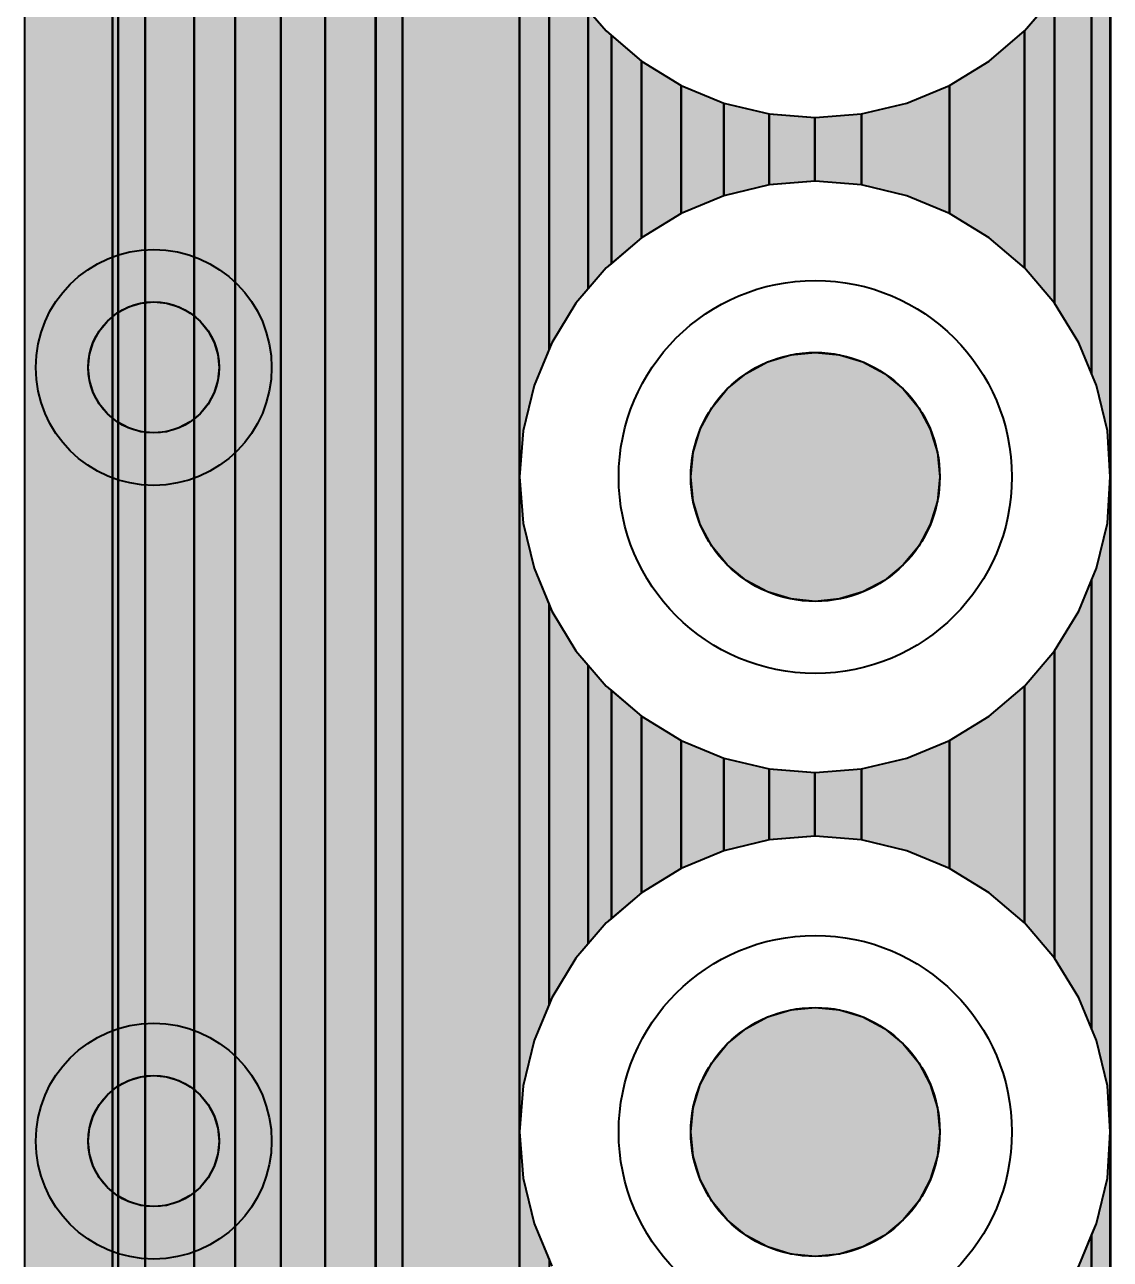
# Model space of a CAD drawing. Header units: millimetres. Extents: x 3.5 to 57, y 2.4 to 42.4.
# Drawn here: x 9.856 to 14.064, y 16.833 to 21.621 of the extents above; entities that cross this region are included whole.
import ezdxf

# ---------------------------------------------------------------- set-up
doc = ezdxf.new("R2010")
doc.units = ezdxf.units.MM
for name, color, linetype in [('bottom_copper', 7, 'Continuous'), ('bottom_silk', 7, 'Continuous'), ('drill_plated', 7, 'Continuous'), ('top_copper', 7, 'Continuous')]:
    doc.layers.add(name, color=color, linetype=linetype)

# ---------------------------------------------------------------- blocks, each defined once
blk = doc.blocks.new('Block9329')
at = {"layer": 'bottom_copper', "lineweight": 40}
for points in [[(0.9648, 0), (0.9636, 0), (0.9636, 36.618), (0.9648, 36.6333), (0.9648, 0)], [(0.9636, 17.0753), (0.953, 17.2547), (0.911, 17.4296), (0.8918, 17.476), (0.8918, 19.2146), (0.911, 19.261), (0.953, 19.4359), (0.9636, 19.6153), (0.9636, 17.0753)], [(0.8918, 17.476), (0.8422, 17.5958), (0.7482, 17.7492), (0.7482, 18.9414), (0.8422, 19.0948), (0.8918, 19.2146), (0.8918, 17.476)], [(0.7482, 17.7492), (0.6313, 17.886), (0.6313, 18.8046), (0.7482, 18.9414), (0.7482, 17.7492)], [(0.6313, 17.886), (0.4945, 18.0029), (0.3411, 18.0969), (0.3411, 18.5937), (0.4945, 18.6877), (0.6313, 18.8046), (0.6313, 17.886)], [(0.3411, 18.0969), (0.1749, 18.1657), (0, 18.2077), (0, 18.4829), (0.1749, 18.5249), (0.3411, 18.5937), (0.3411, 18.0969)], [(0, 18.2077), (-0.1794, 18.2218), (-0.1812, 18.2217), (-0.1812, 18.4689), (-0.1794, 18.4688), (0, 18.4829), (0, 18.2077)], [(0.9636, 14.5353), (0.953, 14.7147), (0.911, 14.8896), (0.8918, 14.936), (0.8918, 16.6746), (0.911, 16.721), (0.953, 16.8959), (0.9636, 17.0753), (0.9636, 14.5353)], [(0.8918, 14.936), (0.8422, 15.0558), (0.7482, 15.2092), (0.7482, 16.4014), (0.8422, 16.5548), (0.8918, 16.6746), (0.8918, 14.936)], [(0.7482, 15.2092), (0.6313, 15.346), (0.6313, 16.2646), (0.7482, 16.4014), (0.7482, 15.2092)], [(0.6313, 15.346), (0.4945, 15.4629), (0.3411, 15.5569), (0.3411, 16.0537), (0.4945, 16.1477), (0.6313, 16.2646), (0.6313, 15.346)], [(0.3411, 15.5569), (0.1749, 15.6257), (0, 15.6677), (0, 15.9429), (0.1749, 15.9849), (0.3411, 16.0537), (0.3411, 15.5569)], [(0, 15.6677), (-0.1794, 15.6818), (-0.1812, 15.6817), (-0.1812, 15.9289), (-0.1794, 15.9288), (0, 15.9429), (0, 15.6677)], [(0.9636, 11.9953), (0.953, 12.1747), (0.911, 12.3496), (0.8918, 12.396), (0.8918, 14.1346), (0.911, 14.181), (0.953, 14.3559), (0.9636, 14.5353), (0.9636, 11.9953)], [(0.8918, 12.396), (0.8422, 12.5158), (0.7482, 12.6692), (0.7482, 13.8614), (0.8422, 14.0148), (0.8918, 14.1346), (0.8918, 12.396)]]:
    blk.add_hatch(color=7, dxfattribs=at).paths.add_polyline_path(points, flags=0)
at = {"layer": 'bottom_copper', "color": 7, "lineweight": 40}
for points in [[(0.9648, 0), (0.9636, 0), (0.9636, 36.618), (0.9648, 36.6333), (0.9648, 0)], [(0.9636, 17.0753), (0.953, 17.2547), (0.911, 17.4296), (0.8918, 17.476), (0.8918, 19.2146), (0.911, 19.261), (0.953, 19.4359), (0.9636, 19.6153), (0.9636, 17.0753)], [(0.8918, 17.476), (0.8422, 17.5958), (0.7482, 17.7492), (0.7482, 18.9414), (0.8422, 19.0948), (0.8918, 19.2146), (0.8918, 17.476)], [(0.7482, 17.7492), (0.6313, 17.886), (0.6313, 18.8046), (0.7482, 18.9414), (0.7482, 17.7492)], [(0.6313, 17.886), (0.4945, 18.0029), (0.3411, 18.0969), (0.3411, 18.5937), (0.4945, 18.6877), (0.6313, 18.8046), (0.6313, 17.886)], [(0.3411, 18.0969), (0.1749, 18.1657), (0, 18.2077), (0, 18.4829), (0.1749, 18.5249), (0.3411, 18.5937), (0.3411, 18.0969)], [(0, 18.2077), (-0.1794, 18.2218), (-0.1812, 18.2217), (-0.1812, 18.4689), (-0.1794, 18.4688), (0, 18.4829), (0, 18.2077)], [(0.9636, 14.5353), (0.953, 14.7147), (0.911, 14.8896), (0.8918, 14.936), (0.8918, 16.6746), (0.911, 16.721), (0.953, 16.8959), (0.9636, 17.0753), (0.9636, 14.5353)], [(0.8918, 14.936), (0.8422, 15.0558), (0.7482, 15.2092), (0.7482, 16.4014), (0.8422, 16.5548), (0.8918, 16.6746), (0.8918, 14.936)], [(0.7482, 15.2092), (0.6313, 15.346), (0.6313, 16.2646), (0.7482, 16.4014), (0.7482, 15.2092)], [(0.6313, 15.346), (0.4945, 15.4629), (0.3411, 15.5569), (0.3411, 16.0537), (0.4945, 16.1477), (0.6313, 16.2646), (0.6313, 15.346)], [(0.3411, 15.5569), (0.1749, 15.6257), (0, 15.6677), (0, 15.9429), (0.1749, 15.9849), (0.3411, 16.0537), (0.3411, 15.5569)], [(0, 15.6677), (-0.1794, 15.6818), (-0.1812, 15.6817), (-0.1812, 15.9289), (-0.1794, 15.9288), (0, 15.9429), (0, 15.6677)], [(0.9636, 11.9953), (0.953, 12.1747), (0.911, 12.3496), (0.8918, 12.396), (0.8918, 14.1346), (0.911, 14.181), (0.953, 14.3559), (0.9636, 14.5353), (0.9636, 11.9953)], [(0.8918, 12.396), (0.8422, 12.5158), (0.7482, 12.6692), (0.7482, 13.8614), (0.8422, 14.0148), (0.8918, 14.1346), (0.8918, 12.396)]]:
    blk.add_lwpolyline(points, close=True, dxfattribs=at)
blk = doc.blocks.new('Block11541')
at = {"layer": 'bottom_copper', "lineweight": 40}
for points in [[(0, 0), (-1.9182, 0), (-1.9182, 38.9999), (0, 38.9999), (0, 0)], [(0.1143, 17.5702), (0.0561, 17.4296), (0.0141, 17.2547), (0, 17.0753), (0, 19.6153), (0.0141, 19.4359), (0.0561, 19.261), (0.1143, 19.1204), (0.1143, 17.5702)], [(0.2664, 17.8048), (0.2189, 17.7492), (0.1249, 17.5958), (0.1143, 17.5702), (0.1143, 19.1204), (0.1249, 19.0948), (0.2189, 18.9414), (0.2664, 18.8858), (0.2664, 17.8048)], [(0.4726, 18.0029), (0.3358, 17.886), (0.2664, 17.8048), (0.2664, 18.8858), (0.3358, 18.8046), (0.4726, 18.6877), (0.4726, 18.0029)], [(0.7922, 18.1657), (0.626, 18.0969), (0.4726, 18.0029), (0.4726, 18.6877), (0.626, 18.5937), (0.7922, 18.5249), (0.7922, 18.1657)], [(1.1447, 18.2217), (0.9671, 18.2077), (0.7922, 18.1657), (0.7922, 18.5249), (0.9671, 18.4829), (1.1447, 18.4689), (1.1447, 18.2217)], [(0.1143, 15.0302), (0.0561, 14.8896), (0.0141, 14.7147), (0, 14.5353), (0, 17.0753), (0.0141, 16.8959), (0.0561, 16.721), (0.1143, 16.5804), (0.1143, 15.0302)], [(0.2664, 15.2648), (0.2189, 15.2092), (0.1249, 15.0558), (0.1143, 15.0302), (0.1143, 16.5804), (0.1249, 16.5548), (0.2189, 16.4014), (0.2664, 16.3458), (0.2664, 15.2648)], [(0.4726, 15.4629), (0.3358, 15.346), (0.2664, 15.2648), (0.2664, 16.3458), (0.3358, 16.2646), (0.4726, 16.1477), (0.4726, 15.4629)], [(0.7922, 15.6257), (0.626, 15.5569), (0.4726, 15.4629), (0.4726, 16.1477), (0.626, 16.0537), (0.7922, 15.9849), (0.7922, 15.6257)], [(1.1447, 15.6817), (0.9671, 15.6677), (0.7922, 15.6257), (0.7922, 15.9849), (0.9671, 15.9429), (1.1447, 15.9289), (1.1447, 15.6817)], [(0.1143, 12.4902), (0.0561, 12.3496), (0.0141, 12.1747), (0, 11.9953), (0, 14.5353), (0.0141, 14.3559), (0.0561, 14.181), (0.1143, 14.0404), (0.1143, 12.4902)]]:
    blk.add_hatch(color=7, dxfattribs=at).paths.add_polyline_path(points, flags=0)
at = {"layer": 'bottom_copper', "color": 7, "lineweight": 40}
for points in [[(0, 0), (-1.9182, 0), (-1.9182, 38.9999), (0, 38.9999), (0, 0)], [(0.1143, 17.5702), (0.0561, 17.4296), (0.0141, 17.2547), (0, 17.0753), (0, 19.6153), (0.0141, 19.4359), (0.0561, 19.261), (0.1143, 19.1204), (0.1143, 17.5702)], [(0.2664, 17.8048), (0.2189, 17.7492), (0.1249, 17.5958), (0.1143, 17.5702), (0.1143, 19.1204), (0.1249, 19.0948), (0.2189, 18.9414), (0.2664, 18.8858), (0.2664, 17.8048)], [(0.4726, 18.0029), (0.3358, 17.886), (0.2664, 17.8048), (0.2664, 18.8858), (0.3358, 18.8046), (0.4726, 18.6877), (0.4726, 18.0029)], [(0.7922, 18.1657), (0.626, 18.0969), (0.4726, 18.0029), (0.4726, 18.6877), (0.626, 18.5937), (0.7922, 18.5249), (0.7922, 18.1657)], [(1.1447, 18.2217), (0.9671, 18.2077), (0.7922, 18.1657), (0.7922, 18.5249), (0.9671, 18.4829), (1.1447, 18.4689), (1.1447, 18.2217)], [(0.1143, 15.0302), (0.0561, 14.8896), (0.0141, 14.7147), (0, 14.5353), (0, 17.0753), (0.0141, 16.8959), (0.0561, 16.721), (0.1143, 16.5804), (0.1143, 15.0302)], [(0.2664, 15.2648), (0.2189, 15.2092), (0.1249, 15.0558), (0.1143, 15.0302), (0.1143, 16.5804), (0.1249, 16.5548), (0.2189, 16.4014), (0.2664, 16.3458), (0.2664, 15.2648)], [(0.4726, 15.4629), (0.3358, 15.346), (0.2664, 15.2648), (0.2664, 16.3458), (0.3358, 16.2646), (0.4726, 16.1477), (0.4726, 15.4629)], [(0.7922, 15.6257), (0.626, 15.5569), (0.4726, 15.4629), (0.4726, 16.1477), (0.626, 16.0537), (0.7922, 15.9849), (0.7922, 15.6257)], [(1.1447, 15.6817), (0.9671, 15.6677), (0.7922, 15.6257), (0.7922, 15.9849), (0.9671, 15.9429), (1.1447, 15.9289), (1.1447, 15.6817)], [(0.1143, 12.4902), (0.0561, 12.3496), (0.0141, 12.1747), (0, 11.9953), (0, 14.5353), (0.0141, 14.3559), (0.0561, 14.181), (0.1143, 14.0404), (0.1143, 12.4902)]]:
    blk.add_lwpolyline(points, close=True, dxfattribs=at)
blk = doc.blocks.new('Block31291')
at = {"layer": 'top_copper', "lineweight": 40}
for points in [[(1.6647, 0), (1.6635, 0), (1.6635, 36.618), (1.6647, 36.6333), (1.6647, 0)], [(1.6635, 17.0753), (1.6529, 17.2547), (1.6109, 17.4296), (1.5917, 17.476), (1.5917, 19.2146), (1.6109, 19.261), (1.6529, 19.4359), (1.6635, 19.6153), (1.6635, 17.0753)], [(1.5917, 17.476), (1.5421, 17.5958), (1.4481, 17.7492), (1.4481, 18.9414), (1.5421, 19.0948), (1.5917, 19.2146), (1.5917, 17.476)], [(1.4481, 17.7492), (1.3312, 17.886), (1.3312, 18.8046), (1.4481, 18.9414), (1.4481, 17.7492)], [(0, 18.0969), (-0.1534, 18.0029), (-0.27, 17.9033), (-0.27, 18.7873), (-0.1534, 18.6877), (0, 18.5937), (0, 18.0969)], [(1.3312, 17.886), (1.1944, 18.0029), (1.041, 18.0969), (1.041, 18.5937), (1.1944, 18.6877), (1.3312, 18.8046), (1.3312, 17.886)], [(0.3411, 18.2077), (0.1662, 18.1657), (0, 18.0969), (0, 18.5937), (0.1662, 18.5249), (0.3411, 18.4829), (0.3411, 18.2077)], [(1.041, 18.0969), (0.8748, 18.1657), (0.6999, 18.2077), (0.6999, 18.4829), (0.8748, 18.5249), (1.041, 18.5937), (1.041, 18.0969)], [(0.6999, 18.2077), (0.5205, 18.2218), (0.3411, 18.2077), (0.3411, 18.4829), (0.5205, 18.4688), (0.6999, 18.4829), (0.6999, 18.2077)], [(1.6635, 14.5353), (1.6529, 14.7147), (1.6109, 14.8896), (1.5917, 14.936), (1.5917, 16.6746), (1.6109, 16.721), (1.6529, 16.8959), (1.6635, 17.0753), (1.6635, 14.5353)], [(1.5917, 14.936), (1.5421, 15.0558), (1.4481, 15.2092), (1.4481, 16.4014), (1.5421, 16.5548), (1.5917, 16.6746), (1.5917, 14.936)], [(1.4481, 15.2092), (1.3312, 15.346), (1.3312, 16.2646), (1.4481, 16.4014), (1.4481, 15.2092)], [(0, 15.5569), (-0.1534, 15.4629), (-0.27, 15.3633), (-0.27, 16.2473), (-0.1534, 16.1477), (0, 16.0537), (0, 15.5569)], [(1.3312, 15.346), (1.1944, 15.4629), (1.041, 15.5569), (1.041, 16.0537), (1.1944, 16.1477), (1.3312, 16.2646), (1.3312, 15.346)], [(0.3411, 15.6677), (0.1662, 15.6257), (0, 15.5569), (0, 16.0537), (0.1662, 15.9849), (0.3411, 15.9429), (0.3411, 15.6677)], [(1.041, 15.5569), (0.8748, 15.6257), (0.6999, 15.6677), (0.6999, 15.9429), (0.8748, 15.9849), (1.041, 16.0537), (1.041, 15.5569)], [(0.6999, 15.6677), (0.5205, 15.6818), (0.3411, 15.6677), (0.3411, 15.9429), (0.5205, 15.9288), (0.6999, 15.9429), (0.6999, 15.6677)], [(1.6635, 11.9953), (1.6529, 12.1747), (1.6109, 12.3496), (1.5917, 12.396), (1.5917, 14.1346), (1.6109, 14.181), (1.6529, 14.3559), (1.6635, 14.5353), (1.6635, 11.9953)], [(1.5917, 12.396), (1.5421, 12.5158), (1.4481, 12.6692), (1.4481, 13.8614), (1.5421, 14.0148), (1.5917, 14.1346), (1.5917, 12.396)]]:
    blk.add_hatch(color=7, dxfattribs=at).paths.add_polyline_path(points, flags=0)
at = {"layer": 'top_copper', "color": 7, "lineweight": 40}
for points in [[(1.6647, 0), (1.6635, 0), (1.6635, 36.618), (1.6647, 36.6333), (1.6647, 0)], [(1.6635, 17.0753), (1.6529, 17.2547), (1.6109, 17.4296), (1.5917, 17.476), (1.5917, 19.2146), (1.6109, 19.261), (1.6529, 19.4359), (1.6635, 19.6153), (1.6635, 17.0753)], [(1.5917, 17.476), (1.5421, 17.5958), (1.4481, 17.7492), (1.4481, 18.9414), (1.5421, 19.0948), (1.5917, 19.2146), (1.5917, 17.476)], [(1.4481, 17.7492), (1.3312, 17.886), (1.3312, 18.8046), (1.4481, 18.9414), (1.4481, 17.7492)], [(0, 18.0969), (-0.1534, 18.0029), (-0.27, 17.9033), (-0.27, 18.7873), (-0.1534, 18.6877), (0, 18.5937), (0, 18.0969)], [(1.3312, 17.886), (1.1944, 18.0029), (1.041, 18.0969), (1.041, 18.5937), (1.1944, 18.6877), (1.3312, 18.8046), (1.3312, 17.886)], [(0.3411, 18.2077), (0.1662, 18.1657), (0, 18.0969), (0, 18.5937), (0.1662, 18.5249), (0.3411, 18.4829), (0.3411, 18.2077)], [(1.041, 18.0969), (0.8748, 18.1657), (0.6999, 18.2077), (0.6999, 18.4829), (0.8748, 18.5249), (1.041, 18.5937), (1.041, 18.0969)], [(0.6999, 18.2077), (0.5205, 18.2218), (0.3411, 18.2077), (0.3411, 18.4829), (0.5205, 18.4688), (0.6999, 18.4829), (0.6999, 18.2077)], [(1.6635, 14.5353), (1.6529, 14.7147), (1.6109, 14.8896), (1.5917, 14.936), (1.5917, 16.6746), (1.6109, 16.721), (1.6529, 16.8959), (1.6635, 17.0753), (1.6635, 14.5353)], [(1.5917, 14.936), (1.5421, 15.0558), (1.4481, 15.2092), (1.4481, 16.4014), (1.5421, 16.5548), (1.5917, 16.6746), (1.5917, 14.936)], [(1.4481, 15.2092), (1.3312, 15.346), (1.3312, 16.2646), (1.4481, 16.4014), (1.4481, 15.2092)], [(0, 15.5569), (-0.1534, 15.4629), (-0.27, 15.3633), (-0.27, 16.2473), (-0.1534, 16.1477), (0, 16.0537), (0, 15.5569)], [(1.3312, 15.346), (1.1944, 15.4629), (1.041, 15.5569), (1.041, 16.0537), (1.1944, 16.1477), (1.3312, 16.2646), (1.3312, 15.346)], [(0.3411, 15.6677), (0.1662, 15.6257), (0, 15.5569), (0, 16.0537), (0.1662, 15.9849), (0.3411, 15.9429), (0.3411, 15.6677)], [(1.041, 15.5569), (0.8748, 15.6257), (0.6999, 15.6677), (0.6999, 15.9429), (0.8748, 15.9849), (1.041, 16.0537), (1.041, 15.5569)], [(0.6999, 15.6677), (0.5205, 15.6818), (0.3411, 15.6677), (0.3411, 15.9429), (0.5205, 15.9288), (0.6999, 15.9429), (0.6999, 15.6677)], [(1.6635, 11.9953), (1.6529, 12.1747), (1.6109, 12.3496), (1.5917, 12.396), (1.5917, 14.1346), (1.6109, 14.181), (1.6529, 14.3559), (1.6635, 14.5353), (1.6635, 11.9953)], [(1.5917, 12.396), (1.5421, 12.5158), (1.4481, 12.6692), (1.4481, 13.8614), (1.5421, 14.0148), (1.5917, 14.1346), (1.5917, 12.396)]]:
    blk.add_lwpolyline(points, close=True, dxfattribs=at)
blk = doc.blocks.new('Block33803')
at = {"layer": 'top_copper', "lineweight": 40}
for points in [[(0, 0), (-0.3406, 0), (-0.3406, 38.9999), (0, 38.9999), (0, 0)], [(0.0216, 2.065), (0.0071, 2.0046), (0, 1.9149), (0, 38.9999), (0.0216, 38.9999), (0.0216, 2.065)], [(0.127, 3.5757), (0.0817, 3.5019), (0.0486, 3.4219), (0.0284, 3.3377), (0.0216, 3.2514), (0.0216, 38.9999), (0.127, 38.9999), (0.127, 3.5757)], [(0.3159, 3.7388), (0.249, 3.6977), (0.1832, 3.6415), (0.127, 3.5757), (0.127, 38.9999), (0.3159, 38.9999), (0.3159, 3.7388)], [(0.4758, 3.7936), (0.4028, 3.7761), (0.3228, 3.743), (0.316, 3.7388), (0.3159, 38.9999), (0.4758, 38.9999), (0.4758, 3.7936)], [(0.6529, 3.7968), (0.5733, 3.8031), (0.487, 3.7963), (0.4758, 3.7936), (0.4758, 38.9999), (0.6529, 38.9999), (0.6529, 3.7968)], [(0.8238, 3.743), (0.7438, 3.7761), (0.6596, 3.7963), (0.6529, 3.7968), (0.6529, 38.9999), (0.8238, 38.9999), (0.8238, 3.743)], [(1.0196, 3.5757), (0.9634, 3.6415), (0.8976, 3.6977), (0.8238, 3.743), (0.8238, 38.9999), (1.0196, 38.9999), (1.0196, 3.5757)], [(1.1238, 3.2514), (1.1219, 3.2749), (1.1182, 3.3377), (1.098, 3.4219), (1.0649, 3.5019), (1.0196, 3.5757), (1.0196, 38.9999), (1.1238, 38.9999), (1.1238, 3.2514)], [(1.5776, 2.4068), (1.1238, 2.4068), (1.1238, 38.9999), (1.5776, 38.9999), (1.5776, 2.4068)], [(1.6919, 17.5702), (1.6337, 17.4296), (1.5917, 17.2547), (1.5776, 17.0753), (1.5776, 19.6153), (1.5917, 19.4359), (1.6337, 19.261), (1.6919, 19.1204), (1.6919, 17.5702)], [(1.844, 17.8048), (1.7965, 17.7492), (1.7025, 17.5958), (1.6919, 17.5702), (1.6919, 19.1204), (1.7025, 19.0948), (1.7965, 18.9414), (1.844, 18.8858), (1.844, 17.8048)], [(1.9336, 17.9033), (1.9134, 17.886), (1.844, 17.8048), (1.844, 18.8858), (1.9134, 18.8046), (1.9336, 18.7873), (1.9336, 17.9033)], [(1.6919, 15.0302), (1.6337, 14.8896), (1.5917, 14.7147), (1.5776, 14.5353), (1.5776, 17.0753), (1.5917, 16.8959), (1.6337, 16.721), (1.6919, 16.5804), (1.6919, 15.0302)], [(1.844, 15.2648), (1.7965, 15.2092), (1.7025, 15.0558), (1.6919, 15.0302), (1.6919, 16.5804), (1.7025, 16.5548), (1.7965, 16.4014), (1.844, 16.3458), (1.844, 15.2648)], [(1.9336, 15.3633), (1.9134, 15.346), (1.844, 15.2648), (1.844, 16.3458), (1.9134, 16.2646), (1.9336, 16.2473), (1.9336, 15.3633)], [(1.6919, 12.4902), (1.6337, 12.3496), (1.5917, 12.1747), (1.5776, 11.9953), (1.5776, 14.5353), (1.5917, 14.3559), (1.6337, 14.181), (1.6919, 14.0404), (1.6919, 12.4902)]]:
    blk.add_hatch(color=7, dxfattribs=at).paths.add_polyline_path(points, flags=0)
at = {"layer": 'top_copper', "color": 7, "lineweight": 40}
for points in [[(0, 0), (-0.3406, 0), (-0.3406, 38.9999), (0, 38.9999), (0, 0)], [(0.0216, 2.065), (0.0071, 2.0046), (0, 1.9149), (0, 38.9999), (0.0216, 38.9999), (0.0216, 2.065)], [(0.127, 3.5757), (0.0817, 3.5019), (0.0486, 3.4219), (0.0284, 3.3377), (0.0216, 3.2514), (0.0216, 38.9999), (0.127, 38.9999), (0.127, 3.5757)], [(0.3159, 3.7388), (0.249, 3.6977), (0.1832, 3.6415), (0.127, 3.5757), (0.127, 38.9999), (0.3159, 38.9999), (0.3159, 3.7388)], [(0.4758, 3.7936), (0.4028, 3.7761), (0.3228, 3.743), (0.316, 3.7388), (0.3159, 38.9999), (0.4758, 38.9999), (0.4758, 3.7936)], [(0.6529, 3.7968), (0.5733, 3.8031), (0.487, 3.7963), (0.4758, 3.7936), (0.4758, 38.9999), (0.6529, 38.9999), (0.6529, 3.7968)], [(0.8238, 3.743), (0.7438, 3.7761), (0.6596, 3.7963), (0.6529, 3.7968), (0.6529, 38.9999), (0.8238, 38.9999), (0.8238, 3.743)], [(1.0196, 3.5757), (0.9634, 3.6415), (0.8976, 3.6977), (0.8238, 3.743), (0.8238, 38.9999), (1.0196, 38.9999), (1.0196, 3.5757)], [(1.1238, 3.2514), (1.1219, 3.2749), (1.1182, 3.3377), (1.098, 3.4219), (1.0649, 3.5019), (1.0196, 3.5757), (1.0196, 38.9999), (1.1238, 38.9999), (1.1238, 3.2514)], [(1.5776, 2.4068), (1.1238, 2.4068), (1.1238, 38.9999), (1.5776, 38.9999), (1.5776, 2.4068)], [(1.6919, 17.5702), (1.6337, 17.4296), (1.5917, 17.2547), (1.5776, 17.0753), (1.5776, 19.6153), (1.5917, 19.4359), (1.6337, 19.261), (1.6919, 19.1204), (1.6919, 17.5702)], [(1.844, 17.8048), (1.7965, 17.7492), (1.7025, 17.5958), (1.6919, 17.5702), (1.6919, 19.1204), (1.7025, 19.0948), (1.7965, 18.9414), (1.844, 18.8858), (1.844, 17.8048)], [(1.9336, 17.9033), (1.9134, 17.886), (1.844, 17.8048), (1.844, 18.8858), (1.9134, 18.8046), (1.9336, 18.7873), (1.9336, 17.9033)], [(1.6919, 15.0302), (1.6337, 14.8896), (1.5917, 14.7147), (1.5776, 14.5353), (1.5776, 17.0753), (1.5917, 16.8959), (1.6337, 16.721), (1.6919, 16.5804), (1.6919, 15.0302)], [(1.844, 15.2648), (1.7965, 15.2092), (1.7025, 15.0558), (1.6919, 15.0302), (1.6919, 16.5804), (1.7025, 16.5548), (1.7965, 16.4014), (1.844, 16.3458), (1.844, 15.2648)], [(1.9336, 15.3633), (1.9134, 15.346), (1.844, 15.2648), (1.844, 16.3458), (1.9134, 16.2646), (1.9336, 16.2473), (1.9336, 15.3633)], [(1.6919, 12.4902), (1.6337, 12.3496), (1.5917, 12.1747), (1.5776, 11.9953), (1.5776, 14.5353), (1.5917, 14.3559), (1.6337, 14.181), (1.6919, 14.0404), (1.6919, 12.4902)]]:
    blk.add_lwpolyline(points, close=True, dxfattribs=at)

msp = doc.modelspace()

# ---------------------------------------------------------------- hatches: boundary and pattern name
at = {"layer": 'bottom_copper', "lineweight": 40}
for points in [[(10.6047, 20.2421), (10.5903, 20.1945), (10.5668, 20.1506), (10.5352, 20.1121), (10.4967, 20.0805), (10.4528, 20.057), (10.4052, 20.0426), (10.3556, 20.0377), (10.306, 20.0426), (10.2584, 20.057), (10.2145, 20.0805), (10.176, 20.1121), (10.1444, 20.1506), (10.1209, 20.1945), (10.1065, 20.2421), (10.1016, 20.2917), (10.1065, 20.3413), (10.1209, 20.3889), (10.1444, 20.4328), (10.176, 20.4713), (10.2145, 20.5029), (10.2584, 20.5264), (10.306, 20.5408), (10.3556, 20.5457), (10.4052, 20.5408), (10.4528, 20.5264), (10.4967, 20.5029), (10.5352, 20.4713), (10.5668, 20.4328), (10.5903, 20.3889), (10.6047, 20.3413), (10.6096, 20.2917), (10.6047, 20.2421)], [(13.3936, 19.7729), (13.3662, 19.6824), (13.3216, 19.599), (13.2615, 19.5259), (13.1884, 19.4658), (13.105, 19.4212), (13.0145, 19.3938), (12.9203, 19.3845), (12.8261, 19.3938), (12.7356, 19.4212), (12.6522, 19.4658), (12.5791, 19.5259), (12.519, 19.599), (12.4744, 19.6824), (12.447, 19.7729), (12.4377, 19.8671), (12.447, 19.9613), (12.4744, 20.0518), (12.519, 20.1352), (12.5791, 20.2083), (12.6522, 20.2684), (12.7356, 20.313), (12.8261, 20.3404), (12.9203, 20.3497), (13.0145, 20.3404), (13.105, 20.313), (13.1884, 20.2684), (13.2615, 20.2083), (13.3216, 20.1352), (13.3662, 20.0518), (13.3936, 19.9613), (13.4029, 19.8671), (13.3936, 19.7729)], [(13.3936, 17.2329), (13.3662, 17.1424), (13.3216, 17.059), (13.2615, 16.9859), (13.1884, 16.9258), (13.105, 16.8812), (13.0145, 16.8538), (12.9203, 16.8445), (12.8261, 16.8538), (12.7356, 16.8812), (12.6522, 16.9258), (12.5791, 16.9859), (12.519, 17.059), (12.4744, 17.1424), (12.447, 17.2329), (12.4377, 17.3271), (12.447, 17.4213), (12.4744, 17.5118), (12.519, 17.5952), (12.5791, 17.6683), (12.6522, 17.7284), (12.7356, 17.773), (12.8261, 17.8004), (12.9203, 17.8097), (13.0145, 17.8004), (13.105, 17.773), (13.1884, 17.7284), (13.2615, 17.6683), (13.3216, 17.5952), (13.3662, 17.5118), (13.3936, 17.4213), (13.4029, 17.3271), (13.3936, 17.2329)], [(10.6047, 17.2421), (10.5903, 17.1945), (10.5668, 17.1506), (10.5352, 17.1121), (10.4967, 17.0805), (10.4528, 17.057), (10.4052, 17.0426), (10.3556, 17.0377), (10.306, 17.0426), (10.2584, 17.057), (10.2145, 17.0805), (10.176, 17.1121), (10.1444, 17.1506), (10.1209, 17.1945), (10.1065, 17.2421), (10.1016, 17.2917), (10.1065, 17.3413), (10.1209, 17.3889), (10.1444, 17.4328), (10.176, 17.4713), (10.2145, 17.5029), (10.2584, 17.5264), (10.306, 17.5408), (10.3556, 17.5457), (10.4052, 17.5408), (10.4528, 17.5264), (10.4967, 17.5029), (10.5352, 17.4713), (10.5668, 17.4328), (10.5903, 17.3889), (10.6047, 17.3413), (10.6096, 17.2917), (10.6047, 17.2421)]]:
    msp.add_hatch(color=7, dxfattribs=at).paths.add_polyline_path(points, flags=0)
at = {"layer": 'drill_plated', "lineweight": 40}
for points in [[(10.6047, 20.2421), (10.5903, 20.1945), (10.5668, 20.1506), (10.5352, 20.1121), (10.4967, 20.0805), (10.4528, 20.057), (10.4052, 20.0426), (10.3556, 20.0377), (10.306, 20.0426), (10.2584, 20.057), (10.2145, 20.0805), (10.176, 20.1121), (10.1444, 20.1506), (10.1209, 20.1945), (10.1065, 20.2421), (10.1016, 20.2917), (10.1065, 20.3413), (10.1209, 20.3889), (10.1444, 20.4328), (10.176, 20.4713), (10.2145, 20.5029), (10.2584, 20.5264), (10.306, 20.5408), (10.3556, 20.5457), (10.4052, 20.5408), (10.4528, 20.5264), (10.4967, 20.5029), (10.5352, 20.4713), (10.5668, 20.4328), (10.5903, 20.3889), (10.6047, 20.3413), (10.6096, 20.2917), (10.6047, 20.2421)], [(13.3936, 19.7729), (13.3662, 19.6824), (13.3216, 19.599), (13.2615, 19.5259), (13.1884, 19.4658), (13.105, 19.4212), (13.0145, 19.3938), (12.9203, 19.3845), (12.8261, 19.3938), (12.7356, 19.4212), (12.6522, 19.4658), (12.5791, 19.5259), (12.519, 19.599), (12.4744, 19.6824), (12.447, 19.7729), (12.4377, 19.8671), (12.447, 19.9613), (12.4744, 20.0518), (12.519, 20.1352), (12.5791, 20.2083), (12.6522, 20.2684), (12.7356, 20.313), (12.8261, 20.3404), (12.9203, 20.3497), (13.0145, 20.3404), (13.105, 20.313), (13.1884, 20.2684), (13.2615, 20.2083), (13.3216, 20.1352), (13.3662, 20.0518), (13.3936, 19.9613), (13.4029, 19.8671), (13.3936, 19.7729)], [(13.3936, 17.2329), (13.3662, 17.1424), (13.3216, 17.059), (13.2615, 16.9859), (13.1884, 16.9258), (13.105, 16.8812), (13.0145, 16.8538), (12.9203, 16.8445), (12.8261, 16.8538), (12.7356, 16.8812), (12.6522, 16.9258), (12.5791, 16.9859), (12.519, 17.059), (12.4744, 17.1424), (12.447, 17.2329), (12.4377, 17.3271), (12.447, 17.4213), (12.4744, 17.5118), (12.519, 17.5952), (12.5791, 17.6683), (12.6522, 17.7284), (12.7356, 17.773), (12.8261, 17.8004), (12.9203, 17.8097), (13.0145, 17.8004), (13.105, 17.773), (13.1884, 17.7284), (13.2615, 17.6683), (13.3216, 17.5952), (13.3662, 17.5118), (13.3936, 17.4213), (13.4029, 17.3271), (13.3936, 17.2329)], [(10.6047, 17.2421), (10.5903, 17.1945), (10.5668, 17.1506), (10.5352, 17.1121), (10.4967, 17.0805), (10.4528, 17.057), (10.4052, 17.0426), (10.3556, 17.0377), (10.306, 17.0426), (10.2584, 17.057), (10.2145, 17.0805), (10.176, 17.1121), (10.1444, 17.1506), (10.1209, 17.1945), (10.1065, 17.2421), (10.1016, 17.2917), (10.1065, 17.3413), (10.1209, 17.3889), (10.1444, 17.4328), (10.176, 17.4713), (10.2145, 17.5029), (10.2584, 17.5264), (10.306, 17.5408), (10.3556, 17.5457), (10.4052, 17.5408), (10.4528, 17.5264), (10.4967, 17.5029), (10.5352, 17.4713), (10.5668, 17.4328), (10.5903, 17.3889), (10.6047, 17.3413), (10.6096, 17.2917), (10.6047, 17.2421)]]:
    msp.add_hatch(color=7, dxfattribs=at).paths.add_polyline_path(points, flags=0)
at = {"layer": 'top_copper', "lineweight": 40}
for points in [[(10.6047, 20.2421), (10.5903, 20.1945), (10.5668, 20.1506), (10.5352, 20.1121), (10.4967, 20.0805), (10.4528, 20.057), (10.4052, 20.0426), (10.3556, 20.0377), (10.306, 20.0426), (10.2584, 20.057), (10.2145, 20.0805), (10.176, 20.1121), (10.1444, 20.1506), (10.1209, 20.1945), (10.1065, 20.2421), (10.1016, 20.2917), (10.1065, 20.3413), (10.1209, 20.3889), (10.1444, 20.4328), (10.176, 20.4713), (10.2145, 20.5029), (10.2584, 20.5264), (10.306, 20.5408), (10.3556, 20.5457), (10.4052, 20.5408), (10.4528, 20.5264), (10.4967, 20.5029), (10.5352, 20.4713), (10.5668, 20.4328), (10.5903, 20.3889), (10.6047, 20.3413), (10.6096, 20.2917), (10.6047, 20.2421)], [(13.3936, 19.7729), (13.3662, 19.6824), (13.3216, 19.599), (13.2615, 19.5259), (13.1884, 19.4658), (13.105, 19.4212), (13.0145, 19.3938), (12.9203, 19.3845), (12.8261, 19.3938), (12.7356, 19.4212), (12.6522, 19.4658), (12.5791, 19.5259), (12.519, 19.599), (12.4744, 19.6824), (12.447, 19.7729), (12.4377, 19.8671), (12.447, 19.9613), (12.4744, 20.0518), (12.519, 20.1352), (12.5791, 20.2083), (12.6522, 20.2684), (12.7356, 20.313), (12.8261, 20.3404), (12.9203, 20.3497), (13.0145, 20.3404), (13.105, 20.313), (13.1884, 20.2684), (13.2615, 20.2083), (13.3216, 20.1352), (13.3662, 20.0518), (13.3936, 19.9613), (13.4029, 19.8671), (13.3936, 19.7729)], [(13.3936, 17.2329), (13.3662, 17.1424), (13.3216, 17.059), (13.2615, 16.9859), (13.1884, 16.9258), (13.105, 16.8812), (13.0145, 16.8538), (12.9203, 16.8445), (12.8261, 16.8538), (12.7356, 16.8812), (12.6522, 16.9258), (12.5791, 16.9859), (12.519, 17.059), (12.4744, 17.1424), (12.447, 17.2329), (12.4377, 17.3271), (12.447, 17.4213), (12.4744, 17.5118), (12.519, 17.5952), (12.5791, 17.6683), (12.6522, 17.7284), (12.7356, 17.773), (12.8261, 17.8004), (12.9203, 17.8097), (13.0145, 17.8004), (13.105, 17.773), (13.1884, 17.7284), (13.2615, 17.6683), (13.3216, 17.5952), (13.3662, 17.5118), (13.3936, 17.4213), (13.4029, 17.3271), (13.3936, 17.2329)], [(10.6047, 17.2421), (10.5903, 17.1945), (10.5668, 17.1506), (10.5352, 17.1121), (10.4967, 17.0805), (10.4528, 17.057), (10.4052, 17.0426), (10.3556, 17.0377), (10.306, 17.0426), (10.2584, 17.057), (10.2145, 17.0805), (10.176, 17.1121), (10.1444, 17.1506), (10.1209, 17.1945), (10.1065, 17.2421), (10.1016, 17.2917), (10.1065, 17.3413), (10.1209, 17.3889), (10.1444, 17.4328), (10.176, 17.4713), (10.2145, 17.5029), (10.2584, 17.5264), (10.306, 17.5408), (10.3556, 17.5457), (10.4052, 17.5408), (10.4528, 17.5264), (10.4967, 17.5029), (10.5352, 17.4713), (10.5668, 17.4328), (10.5903, 17.3889), (10.6047, 17.3413), (10.6096, 17.2917), (10.6047, 17.2421)]]:
    msp.add_hatch(color=7, dxfattribs=at).paths.add_polyline_path(points, flags=0)

# ---------------------------------------------------------------- linework, layer by layer
at = {"layer": 'bottom_copper', "color": 7, "lineweight": 40}
for p, q in [((9.8556, 2.7918), (9.8556, 41.7917)), ((11.9927, 21.7332), (12.1096, 21.5964)), ((13.731, 21.5964), (13.8479, 21.7332)), ((12.1096, 21.5964), (12.2464, 21.4795)), ((13.5942, 21.4795), (13.731, 21.5964)), ((12.2464, 21.4795), (12.3998, 21.3855)), ((13.4408, 21.3855), (13.5942, 21.4795)), ((12.3998, 21.3855), (12.566, 21.3167)), ((13.2746, 21.3167), (13.4408, 21.3855)), ((12.566, 21.3167), (12.7409, 21.2747)), ((13.0997, 21.2747), (13.2746, 21.3167)), ((12.7409, 21.2747), (12.9185, 21.2607)), ((12.9185, 21.0135), (12.9185, 21.2607)), ((12.9185, 21.2607), (12.9203, 21.2606)), ((12.9185, 21.2607), (12.9185, 21.0135)), ((12.9203, 21.2606), (13.0997, 21.2747)), ((12.7409, 20.9995), (12.566, 20.9575)), ((12.9185, 21.0135), (12.7409, 20.9995)), ((12.9203, 21.0136), (12.9185, 21.0135)), ((13.0997, 20.9995), (12.9203, 21.0136)), ((13.2746, 20.9575), (13.0997, 20.9995)), ((12.566, 20.9575), (12.3998, 20.8887)), ((13.4408, 20.8887), (13.2746, 20.9575)), ((12.3998, 20.8887), (12.2464, 20.7947)), ((13.5942, 20.7947), (13.4408, 20.8887)), ((12.2464, 20.7947), (12.1096, 20.6778)), ((13.731, 20.6778), (13.5942, 20.7947)), ((12.1096, 20.6778), (11.9927, 20.541)), ((13.8479, 20.541), (13.731, 20.6778)), ((11.9927, 20.541), (11.8987, 20.3876)), ((13.9419, 20.3876), (13.8479, 20.541)), ((11.8987, 20.3876), (11.8299, 20.2214)), ((14.0107, 20.2214), (13.9419, 20.3876)), ((11.8299, 20.2214), (11.7879, 20.0465)), ((14.0527, 20.0465), (14.0107, 20.2214)), ((11.7879, 20.0465), (11.7738, 19.8671)), ((14.0633, 19.8671), (14.0527, 20.0465)), ((11.7738, 19.8671), (11.7879, 19.6877)), ((14.0527, 19.6877), (14.0633, 19.8671)), ((11.7879, 19.6877), (11.8299, 19.5128)), ((14.0107, 19.5128), (14.0527, 19.6877)), ((11.8299, 19.5128), (11.8987, 19.3466)), ((13.9419, 19.3466), (14.0107, 19.5128)), ((11.8987, 19.3466), (11.9927, 19.1932)), ((13.8479, 19.1932), (13.9419, 19.3466)), ((11.9927, 19.1932), (12.1096, 19.0564)), ((13.731, 19.0564), (13.8479, 19.1932)), ((12.1096, 19.0564), (12.2464, 18.9395)), ((13.5942, 18.9395), (13.731, 19.0564)), ((12.2464, 18.9395), (12.3998, 18.8455)), ((13.4408, 18.8455), (13.5942, 18.9395)), ((12.3998, 18.8455), (12.566, 18.7767)), ((13.2746, 18.7767), (13.4408, 18.8455)), ((12.566, 18.7767), (12.7409, 18.7347)), ((13.0997, 18.7347), (13.2746, 18.7767)), ((12.7409, 18.7347), (12.9185, 18.7207)), ((12.9185, 18.4735), (12.9185, 18.7207)), ((12.9185, 18.7207), (12.9203, 18.7206)), ((12.9185, 18.7207), (12.9185, 18.4735)), ((12.9203, 18.7206), (13.0997, 18.7347)), ((12.7409, 18.4595), (12.566, 18.4175)), ((12.9185, 18.4735), (12.7409, 18.4595)), ((12.9203, 18.4736), (12.9185, 18.4735)), ((13.0997, 18.4595), (12.9203, 18.4736)), ((13.2746, 18.4175), (13.0997, 18.4595)), ((12.566, 18.4175), (12.3998, 18.3487)), ((13.4408, 18.3487), (13.2746, 18.4175)), ((12.3998, 18.3487), (12.2464, 18.2547)), ((13.5942, 18.2547), (13.4408, 18.3487)), ((12.2464, 18.2547), (12.1096, 18.1378)), ((13.731, 18.1378), (13.5942, 18.2547)), ((12.1096, 18.1378), (11.9927, 18.001)), ((13.8479, 18.001), (13.731, 18.1378)), ((11.9927, 18.001), (11.8987, 17.8476)), ((13.9419, 17.8476), (13.8479, 18.001)), ((11.8987, 17.8476), (11.8299, 17.6814)), ((14.0107, 17.6814), (13.9419, 17.8476)), ((11.8299, 17.6814), (11.7879, 17.5065)), ((14.0527, 17.5065), (14.0107, 17.6814)), ((11.7879, 17.5065), (11.7738, 17.3271)), ((14.0633, 17.3271), (14.0527, 17.5065)), ((11.7738, 17.3271), (11.7879, 17.1477)), ((14.0527, 17.1477), (14.0633, 17.3271)), ((11.7879, 17.1477), (11.8299, 16.9728)), ((14.0107, 16.9728), (14.0527, 17.1477)), ((11.8299, 16.9728), (11.8987, 16.8066)), ((13.9419, 16.8066), (14.0107, 16.9728))]:
    msp.add_line(p, q, dxfattribs=at)
for points in [[(10.6047, 20.2421), (10.5903, 20.1945), (10.5668, 20.1506), (10.5352, 20.1121), (10.4967, 20.0805), (10.4528, 20.057), (10.4052, 20.0426), (10.3556, 20.0377), (10.306, 20.0426), (10.2584, 20.057), (10.2145, 20.0805), (10.176, 20.1121), (10.1444, 20.1506), (10.1209, 20.1945), (10.1065, 20.2421), (10.1016, 20.2917), (10.1065, 20.3413), (10.1209, 20.3889), (10.1444, 20.4328), (10.176, 20.4713), (10.2145, 20.5029), (10.2584, 20.5264), (10.306, 20.5408), (10.3556, 20.5457), (10.4052, 20.5408), (10.4528, 20.5264), (10.4967, 20.5029), (10.5352, 20.4713), (10.5668, 20.4328), (10.5903, 20.3889), (10.6047, 20.3413), (10.6096, 20.2917), (10.6047, 20.2421)], [(13.3936, 19.7729), (13.3662, 19.6824), (13.3216, 19.599), (13.2615, 19.5259), (13.1884, 19.4658), (13.105, 19.4212), (13.0145, 19.3938), (12.9203, 19.3845), (12.8261, 19.3938), (12.7356, 19.4212), (12.6522, 19.4658), (12.5791, 19.5259), (12.519, 19.599), (12.4744, 19.6824), (12.447, 19.7729), (12.4377, 19.8671), (12.447, 19.9613), (12.4744, 20.0518), (12.519, 20.1352), (12.5791, 20.2083), (12.6522, 20.2684), (12.7356, 20.313), (12.8261, 20.3404), (12.9203, 20.3497), (13.0145, 20.3404), (13.105, 20.313), (13.1884, 20.2684), (13.2615, 20.2083), (13.3216, 20.1352), (13.3662, 20.0518), (13.3936, 19.9613), (13.4029, 19.8671), (13.3936, 19.7729)], [(13.3936, 17.2329), (13.3662, 17.1424), (13.3216, 17.059), (13.2615, 16.9859), (13.1884, 16.9258), (13.105, 16.8812), (13.0145, 16.8538), (12.9203, 16.8445), (12.8261, 16.8538), (12.7356, 16.8812), (12.6522, 16.9258), (12.5791, 16.9859), (12.519, 17.059), (12.4744, 17.1424), (12.447, 17.2329), (12.4377, 17.3271), (12.447, 17.4213), (12.4744, 17.5118), (12.519, 17.5952), (12.5791, 17.6683), (12.6522, 17.7284), (12.7356, 17.773), (12.8261, 17.8004), (12.9203, 17.8097), (13.0145, 17.8004), (13.105, 17.773), (13.1884, 17.7284), (13.2615, 17.6683), (13.3216, 17.5952), (13.3662, 17.5118), (13.3936, 17.4213), (13.4029, 17.3271), (13.3936, 17.2329)], [(10.6047, 17.2421), (10.5903, 17.1945), (10.5668, 17.1506), (10.5352, 17.1121), (10.4967, 17.0805), (10.4528, 17.057), (10.4052, 17.0426), (10.3556, 17.0377), (10.306, 17.0426), (10.2584, 17.057), (10.2145, 17.0805), (10.176, 17.1121), (10.1444, 17.1506), (10.1209, 17.1945), (10.1065, 17.2421), (10.1016, 17.2917), (10.1065, 17.3413), (10.1209, 17.3889), (10.1444, 17.4328), (10.176, 17.4713), (10.2145, 17.5029), (10.2584, 17.5264), (10.306, 17.5408), (10.3556, 17.5457), (10.4052, 17.5408), (10.4528, 17.5264), (10.4967, 17.5029), (10.5352, 17.4713), (10.5668, 17.4328), (10.5903, 17.3889), (10.6047, 17.3413), (10.6096, 17.2917), (10.6047, 17.2421)]]:
    msp.add_lwpolyline(points, close=True, dxfattribs=at)
for centre, major_axis in [((10.3556, 20.2917), (0.4572, 0)), ((12.9203, 19.8671), (0.762, 0)), ((10.3556, 20.2917), (0.254, 0)), ((12.9203, 19.8671), (0.4826, 0)), ((12.9203, 17.3271), (0.762, 0)), ((12.9203, 17.3271), (0.4826, 0)), ((10.3556, 17.2917), (0.4572, 0)), ((10.3556, 17.2917), (0.254, 0))]:
    msp.add_ellipse(centre, major_axis=major_axis, ratio=1, dxfattribs=at)
at = {"layer": 'bottom_silk', "color": 7, "lineweight": 40}
msp.add_line((11.2185, 3.3571), (11.2185, 41.4571), dxfattribs=at)
at = {"layer": 'drill_plated', "color": 7, "lineweight": 40}
for points in [[(10.6047, 20.2421), (10.5903, 20.1945), (10.5668, 20.1506), (10.5352, 20.1121), (10.4967, 20.0805), (10.4528, 20.057), (10.4052, 20.0426), (10.3556, 20.0377), (10.306, 20.0426), (10.2584, 20.057), (10.2145, 20.0805), (10.176, 20.1121), (10.1444, 20.1506), (10.1209, 20.1945), (10.1065, 20.2421), (10.1016, 20.2917), (10.1065, 20.3413), (10.1209, 20.3889), (10.1444, 20.4328), (10.176, 20.4713), (10.2145, 20.5029), (10.2584, 20.5264), (10.306, 20.5408), (10.3556, 20.5457), (10.4052, 20.5408), (10.4528, 20.5264), (10.4967, 20.5029), (10.5352, 20.4713), (10.5668, 20.4328), (10.5903, 20.3889), (10.6047, 20.3413), (10.6096, 20.2917), (10.6047, 20.2421)], [(13.3936, 19.7729), (13.3662, 19.6824), (13.3216, 19.599), (13.2615, 19.5259), (13.1884, 19.4658), (13.105, 19.4212), (13.0145, 19.3938), (12.9203, 19.3845), (12.8261, 19.3938), (12.7356, 19.4212), (12.6522, 19.4658), (12.5791, 19.5259), (12.519, 19.599), (12.4744, 19.6824), (12.447, 19.7729), (12.4377, 19.8671), (12.447, 19.9613), (12.4744, 20.0518), (12.519, 20.1352), (12.5791, 20.2083), (12.6522, 20.2684), (12.7356, 20.313), (12.8261, 20.3404), (12.9203, 20.3497), (13.0145, 20.3404), (13.105, 20.313), (13.1884, 20.2684), (13.2615, 20.2083), (13.3216, 20.1352), (13.3662, 20.0518), (13.3936, 19.9613), (13.4029, 19.8671), (13.3936, 19.7729)], [(13.3936, 17.2329), (13.3662, 17.1424), (13.3216, 17.059), (13.2615, 16.9859), (13.1884, 16.9258), (13.105, 16.8812), (13.0145, 16.8538), (12.9203, 16.8445), (12.8261, 16.8538), (12.7356, 16.8812), (12.6522, 16.9258), (12.5791, 16.9859), (12.519, 17.059), (12.4744, 17.1424), (12.447, 17.2329), (12.4377, 17.3271), (12.447, 17.4213), (12.4744, 17.5118), (12.519, 17.5952), (12.5791, 17.6683), (12.6522, 17.7284), (12.7356, 17.773), (12.8261, 17.8004), (12.9203, 17.8097), (13.0145, 17.8004), (13.105, 17.773), (13.1884, 17.7284), (13.2615, 17.6683), (13.3216, 17.5952), (13.3662, 17.5118), (13.3936, 17.4213), (13.4029, 17.3271), (13.3936, 17.2329)], [(10.6047, 17.2421), (10.5903, 17.1945), (10.5668, 17.1506), (10.5352, 17.1121), (10.4967, 17.0805), (10.4528, 17.057), (10.4052, 17.0426), (10.3556, 17.0377), (10.306, 17.0426), (10.2584, 17.057), (10.2145, 17.0805), (10.176, 17.1121), (10.1444, 17.1506), (10.1209, 17.1945), (10.1065, 17.2421), (10.1016, 17.2917), (10.1065, 17.3413), (10.1209, 17.3889), (10.1444, 17.4328), (10.176, 17.4713), (10.2145, 17.5029), (10.2584, 17.5264), (10.306, 17.5408), (10.3556, 17.5457), (10.4052, 17.5408), (10.4528, 17.5264), (10.4967, 17.5029), (10.5352, 17.4713), (10.5668, 17.4328), (10.5903, 17.3889), (10.6047, 17.3413), (10.6096, 17.2917), (10.6047, 17.2421)]]:
    msp.add_lwpolyline(points, close=True, dxfattribs=at)
for centre, major_axis in [((10.3556, 20.2917), (0.254, 0)), ((12.9203, 19.8671), (0.4826, 0)), ((12.9203, 17.3271), (0.4826, 0)), ((10.3556, 17.2917), (0.254, 0))]:
    msp.add_ellipse(centre, major_axis=major_axis, ratio=1, dxfattribs=at)
at = {"layer": 'top_copper', "color": 7, "lineweight": 40}
for p, q in [((9.8556, 2.7918), (9.8556, 41.7917)), ((11.9927, 21.7332), (12.1096, 21.5964)), ((13.731, 21.5964), (13.8479, 21.7332)), ((12.1096, 21.5964), (12.1298, 21.5791)), ((13.5942, 21.4795), (13.731, 21.5964)), ((12.1298, 20.6951), (12.1298, 21.5791)), ((12.1298, 21.5791), (12.2464, 21.4795)), ((12.1298, 21.5791), (12.1298, 20.6951)), ((12.2464, 21.4795), (12.3998, 21.3855)), ((13.4408, 21.3855), (13.5942, 21.4795)), ((12.3998, 21.3855), (12.566, 21.3167)), ((13.2746, 21.3167), (13.4408, 21.3855)), ((12.566, 21.3167), (12.7409, 21.2747)), ((13.0997, 21.2747), (13.2746, 21.3167)), ((12.7409, 21.2747), (12.9203, 21.2606)), ((12.9203, 21.2606), (13.0997, 21.2747)), ((12.7409, 20.9995), (12.566, 20.9575)), ((12.9203, 21.0136), (12.7409, 20.9995)), ((13.0997, 20.9995), (12.9203, 21.0136)), ((13.2746, 20.9575), (13.0997, 20.9995)), ((12.566, 20.9575), (12.3998, 20.8887)), ((13.4408, 20.8887), (13.2746, 20.9575)), ((12.3998, 20.8887), (12.2464, 20.7947)), ((13.5942, 20.7947), (13.4408, 20.8887)), ((12.2464, 20.7947), (12.1298, 20.6951)), ((13.731, 20.6778), (13.5942, 20.7947)), ((12.1298, 20.6951), (12.1096, 20.6778)), ((12.1096, 20.6778), (11.9927, 20.541)), ((13.8479, 20.541), (13.731, 20.6778)), ((11.9927, 20.541), (11.8987, 20.3876)), ((13.9419, 20.3876), (13.8479, 20.541)), ((11.8987, 20.3876), (11.8299, 20.2214)), ((14.0107, 20.2214), (13.9419, 20.3876)), ((11.8299, 20.2214), (11.7879, 20.0465)), ((14.0527, 20.0465), (14.0107, 20.2214)), ((11.7879, 20.0465), (11.7738, 19.8671)), ((14.0633, 19.8671), (14.0527, 20.0465)), ((11.7738, 19.8671), (11.7879, 19.6877)), ((14.0527, 19.6877), (14.0633, 19.8671)), ((11.7879, 19.6877), (11.8299, 19.5128)), ((14.0107, 19.5128), (14.0527, 19.6877)), ((11.8299, 19.5128), (11.8987, 19.3466)), ((13.9419, 19.3466), (14.0107, 19.5128)), ((11.8987, 19.3466), (11.9927, 19.1932)), ((13.8479, 19.1932), (13.9419, 19.3466)), ((11.9927, 19.1932), (12.1096, 19.0564)), ((13.731, 19.0564), (13.8479, 19.1932)), ((12.1096, 19.0564), (12.1298, 19.0391)), ((13.5942, 18.9395), (13.731, 19.0564)), ((12.1298, 18.1551), (12.1298, 19.0391)), ((12.1298, 19.0391), (12.2464, 18.9395)), ((12.1298, 19.0391), (12.1298, 18.1551)), ((12.2464, 18.9395), (12.3998, 18.8455)), ((13.4408, 18.8455), (13.5942, 18.9395)), ((12.3998, 18.8455), (12.566, 18.7767)), ((13.2746, 18.7767), (13.4408, 18.8455)), ((12.566, 18.7767), (12.7409, 18.7347)), ((13.0997, 18.7347), (13.2746, 18.7767)), ((12.7409, 18.7347), (12.9203, 18.7206)), ((12.9203, 18.7206), (13.0997, 18.7347)), ((12.7409, 18.4595), (12.566, 18.4175)), ((12.9203, 18.4736), (12.7409, 18.4595)), ((13.0997, 18.4595), (12.9203, 18.4736)), ((13.2746, 18.4175), (13.0997, 18.4595)), ((12.566, 18.4175), (12.3998, 18.3487)), ((13.4408, 18.3487), (13.2746, 18.4175)), ((12.3998, 18.3487), (12.2464, 18.2547)), ((13.5942, 18.2547), (13.4408, 18.3487)), ((12.2464, 18.2547), (12.1298, 18.1551)), ((13.731, 18.1378), (13.5942, 18.2547)), ((12.1298, 18.1551), (12.1096, 18.1378)), ((12.1096, 18.1378), (11.9927, 18.001)), ((13.8479, 18.001), (13.731, 18.1378)), ((11.9927, 18.001), (11.8987, 17.8476)), ((13.9419, 17.8476), (13.8479, 18.001)), ((11.8987, 17.8476), (11.8299, 17.6814)), ((14.0107, 17.6814), (13.9419, 17.8476)), ((11.8299, 17.6814), (11.7879, 17.5065)), ((14.0527, 17.5065), (14.0107, 17.6814)), ((11.7879, 17.5065), (11.7738, 17.3271)), ((14.0633, 17.3271), (14.0527, 17.5065)), ((11.7738, 17.3271), (11.7879, 17.1477)), ((14.0527, 17.1477), (14.0633, 17.3271)), ((11.7879, 17.1477), (11.8299, 16.9728)), ((14.0107, 16.9728), (14.0527, 17.1477)), ((11.8299, 16.9728), (11.8987, 16.8066)), ((13.9419, 16.8066), (14.0107, 16.9728))]:
    msp.add_line(p, q, dxfattribs=at)
for points in [[(10.6047, 20.2421), (10.5903, 20.1945), (10.5668, 20.1506), (10.5352, 20.1121), (10.4967, 20.0805), (10.4528, 20.057), (10.4052, 20.0426), (10.3556, 20.0377), (10.306, 20.0426), (10.2584, 20.057), (10.2145, 20.0805), (10.176, 20.1121), (10.1444, 20.1506), (10.1209, 20.1945), (10.1065, 20.2421), (10.1016, 20.2917), (10.1065, 20.3413), (10.1209, 20.3889), (10.1444, 20.4328), (10.176, 20.4713), (10.2145, 20.5029), (10.2584, 20.5264), (10.306, 20.5408), (10.3556, 20.5457), (10.4052, 20.5408), (10.4528, 20.5264), (10.4967, 20.5029), (10.5352, 20.4713), (10.5668, 20.4328), (10.5903, 20.3889), (10.6047, 20.3413), (10.6096, 20.2917), (10.6047, 20.2421)], [(13.3936, 19.7729), (13.3662, 19.6824), (13.3216, 19.599), (13.2615, 19.5259), (13.1884, 19.4658), (13.105, 19.4212), (13.0145, 19.3938), (12.9203, 19.3845), (12.8261, 19.3938), (12.7356, 19.4212), (12.6522, 19.4658), (12.5791, 19.5259), (12.519, 19.599), (12.4744, 19.6824), (12.447, 19.7729), (12.4377, 19.8671), (12.447, 19.9613), (12.4744, 20.0518), (12.519, 20.1352), (12.5791, 20.2083), (12.6522, 20.2684), (12.7356, 20.313), (12.8261, 20.3404), (12.9203, 20.3497), (13.0145, 20.3404), (13.105, 20.313), (13.1884, 20.2684), (13.2615, 20.2083), (13.3216, 20.1352), (13.3662, 20.0518), (13.3936, 19.9613), (13.4029, 19.8671), (13.3936, 19.7729)], [(13.3936, 17.2329), (13.3662, 17.1424), (13.3216, 17.059), (13.2615, 16.9859), (13.1884, 16.9258), (13.105, 16.8812), (13.0145, 16.8538), (12.9203, 16.8445), (12.8261, 16.8538), (12.7356, 16.8812), (12.6522, 16.9258), (12.5791, 16.9859), (12.519, 17.059), (12.4744, 17.1424), (12.447, 17.2329), (12.4377, 17.3271), (12.447, 17.4213), (12.4744, 17.5118), (12.519, 17.5952), (12.5791, 17.6683), (12.6522, 17.7284), (12.7356, 17.773), (12.8261, 17.8004), (12.9203, 17.8097), (13.0145, 17.8004), (13.105, 17.773), (13.1884, 17.7284), (13.2615, 17.6683), (13.3216, 17.5952), (13.3662, 17.5118), (13.3936, 17.4213), (13.4029, 17.3271), (13.3936, 17.2329)], [(10.6047, 17.2421), (10.5903, 17.1945), (10.5668, 17.1506), (10.5352, 17.1121), (10.4967, 17.0805), (10.4528, 17.057), (10.4052, 17.0426), (10.3556, 17.0377), (10.306, 17.0426), (10.2584, 17.057), (10.2145, 17.0805), (10.176, 17.1121), (10.1444, 17.1506), (10.1209, 17.1945), (10.1065, 17.2421), (10.1016, 17.2917), (10.1065, 17.3413), (10.1209, 17.3889), (10.1444, 17.4328), (10.176, 17.4713), (10.2145, 17.5029), (10.2584, 17.5264), (10.306, 17.5408), (10.3556, 17.5457), (10.4052, 17.5408), (10.4528, 17.5264), (10.4967, 17.5029), (10.5352, 17.4713), (10.5668, 17.4328), (10.5903, 17.3889), (10.6047, 17.3413), (10.6096, 17.2917), (10.6047, 17.2421)]]:
    msp.add_lwpolyline(points, close=True, dxfattribs=at)
for centre, major_axis in [((10.3556, 20.2917), (0.4572, 0)), ((12.9203, 19.8671), (0.762, 0)), ((10.3556, 20.2917), (0.254, 0)), ((12.9203, 19.8671), (0.4826, 0)), ((12.9203, 17.3271), (0.762, 0)), ((12.9203, 17.3271), (0.4826, 0)), ((10.3556, 17.2917), (0.4572, 0)), ((10.3556, 17.2917), (0.254, 0))]:
    msp.add_ellipse(centre, major_axis=major_axis, ratio=1, dxfattribs=at)

# ---------------------------------------------------------------- block references
at = {"layer": 'bottom_copper'}
for name, p in [('Block11541', (11.7738, 2.7918)), ('Block9329', (13.0997, 2.7918))]:
    msp.add_blockref(name, p, dxfattribs=at)
at = {"layer": 'top_copper'}
for name, p in [('Block33803', (10.1962, 2.7918)), ('Block31291', (12.3998, 2.7918))]:
    msp.add_blockref(name, p, dxfattribs=at)

doc.saveas('drawing.dxf')
